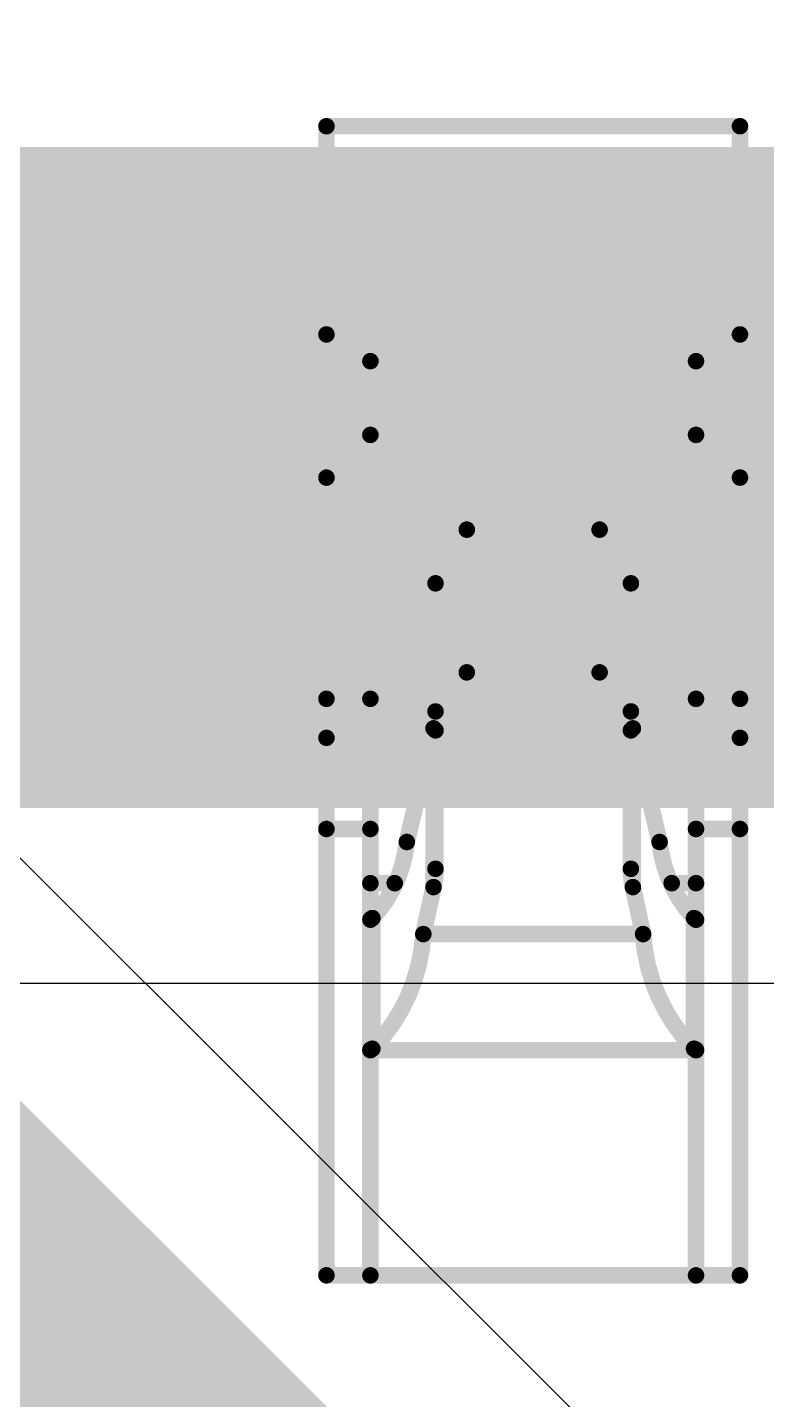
# Model space of a CAD drawing. Header units: inches. Extents: x -6 to 5433, y -4 to 5447.
# Drawn here: x 8.827 to 9.394, y 27.557 to 28.611 of the extents above; entities that cross this region are included whole.
import ezdxf

# ---------------------------------------------------------------- set-up
doc = ezdxf.new("R2010")
doc.units = ezdxf.units.IN
for name, color, linetype in [('Bottom Layer', 5, 'Continuous'), ('Ground', 16, 'Continuous'), ('Mechanical 4', 56, 'Continuous')]:
    doc.layers.add(name, color=color, linetype=linetype)

msp = doc.modelspace()

# ---------------------------------------------------------------- linework, layer by layer
at = {"layer": 'Bottom Layer'}
msp.add_line((5.0324512, 27.87647968), (11.43083058, 27.87647968), dxfattribs=at)
msp.add_lwpolyline([(4.871544739999999, 28.26494474, 0.508, 0.508, 0), (13.03822132, 28.26494474, 0.508, 0.508, 0)], format="xyseb", dxfattribs=at)
at = {"layer": 'Ground'}
msp.add_line((13.3982841, 23.39513228), (7.37917498, 29.41423886), dxfattribs=at)
msp.add_lwpolyline([(7.146096959999999, 29.317696, 0.2032, 0.2032, 0), (15.10239296, 21.3614, 0.2032, 0.2032, 0)], format="xyseb", dxfattribs=at)
at = {"layer": 'Mechanical 4'}
for points in [[(9.0561541, 28.53494674, 0.0127, 0.0127, 0), (9.3736541, 28.53494674, 0.0127, 0.0127, 0)], [(9.0561541, 28.06494514, 0.0127, 0.0127, 0), (9.0561541, 28.53494674, 0.0127, 0.0127, 0)], [(9.3736541, 28.06494514, 0.0127, 0.0127, 0), (9.3736541, 28.53494674, 0.0127, 0.0127, 0)], [(9.0561541, 28.37494452, 0.0127, 0.0127, 0), (9.3736541, 28.37494452, 0.0127, 0.0127, 0)], [(9.08990562, 28.35440862, 0.0127, 0.0127, 0), (9.33990512, 28.35440862, 0.0127, 0.0127, 0)], [(9.08990562, 27.65194622, 0.0127, 0.0127, 0), (9.08990562, 28.35440862, 0.0127, 0.0127, 0)], [(9.33990512, 27.65194622, 0.0127, 0.0127, 0), (9.33990512, 28.35440862, 0.0127, 0.0127, 0)], [(9.08990562, 28.29773868, 0.0127, 0.0127, 0), (9.33990512, 28.29773868, 0.0127, 0.0127, 0)], [(8.7386541, 28.26494474, 0.0127, 0.0127, 0), (9.0561541, 28.26494474, 0.0127, 0.0127, 0)], [(9.3736541, 28.26494474, 0.0127, 0.0127, 0), (9.691154099999999, 28.26494474, 0.0127, 0.0127, 0)], [(9.13990552, 28.18369522, 0.0127, 0.0127, -0.2473774344944057), (9.163913599999999, 28.22494482, 0.0127, 0.0127, 0)], [(9.16391614, 28.22494482, 0.0127, 0.0127, 0), (9.2658946, 28.22494482, 0.0127, 0.0127, 0)], [(9.16391614, 28.11528286, 0.0127, 0.0127, 0), (9.16391614, 28.22494482, 0.0127, 0.0127, 0)], [(9.2658946, 28.11528286, 0.0127, 0.0127, 0), (9.2658946, 28.22494482, 0.0127, 0.0127, 0)], [(9.26589714, 28.22494482, 0.0127, 0.0127, -0.2473774344948686), (9.28990522, 28.18369522, 0.0127, 0.0127, 0)], [(9.13990552, 27.96434844, 0.0127, 0.0127, 0), (9.13990552, 28.18369522, 0.0127, 0.0127, 0)], [(9.28990522, 27.96434844, 0.0127, 0.0127, 0), (9.28990522, 28.18369522, 0.0127, 0.0127, 0)], [(9.13990552, 28.07071348, 0.0127, 0.0127, -0.2374800627721871), (9.163913599999999, 28.1152854, 0.0127, 0.0127, 0)], [(9.16391614, 28.11528286, 0.0127, 0.0127, 0), (9.2658946, 28.11528286, 0.0127, 0.0127, 0)], [(9.26589714, 28.1152854, 0.0127, 0.0127, -0.2374800627721868), (9.28990522, 28.07071348, 0.0127, 0.0127, 0)], [(9.0561541, 28.09494508, 0.0127, 0.0127, 0), (9.08990562, 28.09494508, 0.0127, 0.0127, 0)], [(9.33990512, 28.09494508, 0.0127, 0.0127, 0), (9.3736541, 28.09494508, 0.0127, 0.0127, 0)], [(9.13990552, 28.08525752, 0.0127, 0.0127, -0.05786385222358645), (9.1383866, 28.07223494, 0.0127, 0.0127, 0)], [(9.29142414, 28.07223494, 0.0127, 0.0127, -0.057863852222711), (9.28990522, 28.08525752, 0.0127, 0.0127, 0)], [(9.1178634, 27.9849453, 0.0127, 0.0127, 0), (9.1383866, 28.07223494, 0.0127, 0.0127, 0)], [(9.1383866, 27.95027684, 0.0127, 0.0127, 0), (9.1383866, 28.07223494, 0.0127, 0.0127, 0)], [(9.29142414, 28.07223494, 0.0127, 0.0127, 0), (9.3119448, 27.9849453, 0.0127, 0.0127, 0)], [(9.29142414, 27.95027684, 0.0127, 0.0127, 0), (9.29142414, 28.07223494, 0.0127, 0.0127, 0)], [(8.7386541, 28.06494514, 0.0127, 0.0127, 0), (9.0561541, 28.06494514, 0.0127, 0.0127, 0)], [(9.0561541, 27.65194622, 0.0127, 0.0127, 0), (9.0561541, 28.06494514, 0.0127, 0.0127, 0)], [(9.3736541, 28.06494514, 0.0127, 0.0127, 0), (9.691154099999999, 28.06494514, 0.0127, 0.0127, 0)], [(9.3736541, 27.65194622, 0.0127, 0.0127, 0), (9.3736541, 28.06494514, 0.0127, 0.0127, 0)], [(9.0561541, 27.99494528, 0.0127, 0.0127, 0), (9.08990562, 27.99494528, 0.0127, 0.0127, 0)], [(9.33990512, 27.99494528, 0.0127, 0.0127, 0), (9.3736541, 27.99494528, 0.0127, 0.0127, 0)], [(9.11786594, 27.98494784, 0.0127, 0.0127, -0.1625906327552088), (9.091424539999998, 27.92645418, 0.0127, 0.0127, 0)], [(9.3383862, 27.92645418, 0.0127, 0.0127, -0.1625906327547608), (9.3119448, 27.98494784, 0.0127, 0.0127, 0)], [(9.13990552, 27.96434844, 0.0127, 0.0127, -0.05365793627908248), (9.1383866, 27.95027684, 0.0127, 0.0127, 0)], [(9.29142414, 27.95027684, 0.0127, 0.0127, -0.0536579362795205), (9.28990522, 27.96434844, 0.0127, 0.0127, 0)], [(9.08990562, 27.95328166, 0.0127, 0.0127, 0), (9.108566999999999, 27.95328166, 0.0127, 0.0127, 0)], [(9.13053292, 27.91417836, 0.0127, 0.0127, 0), (9.1383866, 27.95027684, 0.0127, 0.0127, 0)], [(9.29142414, 27.95027684, 0.0127, 0.0127, 0), (9.299277819999999, 27.91417836, 0.0127, 0.0127, 0)], [(9.321243739999998, 27.95328166, 0.0127, 0.0127, 0), (9.33990512, 27.95328166, 0.0127, 0.0127, 0)], [(9.08990562, 27.92521466, 0.0127, 0.0127, -0.01102176063279553), (9.08994118, 27.92530102, 0.0127, 0.0127, 0)], [(9.08994118, 27.92530102, 0.0127, 0.0127, -0.0284044058513512), (9.0899869, 27.92538992, 0.0127, 0.0127, 0)], [(9.0899869, 27.92538992, 0.0127, 0.0127, -0.03504147035618765), (9.09005294, 27.92548644, 0.0127, 0.0127, 0)], [(9.09005294, 27.92548644, 0.0127, 0.0127, -0.03231858334235257), (9.090151999999998, 27.92559312, 0.0127, 0.0127, 0)], [(9.090151999999998, 27.92559312, 0.0127, 0.0127, -0.02446223696152968), (9.09028916, 27.9257125, 0.0127, 0.0127, 0)], [(9.0902917, 27.92570996, 0.0127, 0.0127, -0.01372918959003131), (9.0904695, 27.92584458, 0.0127, 0.0127, 0)], [(9.0904695, 27.92584458, 0.0127, 0.0127, -0.008119992797119231), (9.09068032, 27.92598681999999, 0.0127, 0.0127, 0)], [(9.09067778, 27.92598936, 0.0127, 0.0127, -0.004820635666399605), (9.090914, 27.92613922, 0.0127, 0.0127, 0)], [(9.090914, 27.92613922, 0.0127, 0.0127, 0), (9.091424539999998, 27.92645418, 0.0127, 0.0127, 0)], [(9.091424539999998, 27.82607592, 0.0127, 0.0127, 0), (9.091424539999998, 27.92645418, 0.0127, 0.0127, 0)], [(9.3383862, 27.92645418, 0.0127, 0.0127, 0), (9.3386529, 27.92629415999999, 0.0127, 0.0127, 0)], [(9.3383862, 27.82607592, 0.0127, 0.0127, 0), (9.3383862, 27.92645418, 0.0127, 0.0127, 0)], [(9.3386529, 27.92629415999999, 0.0127, 0.0127, 0), (9.338911979999999, 27.92613414, 0.0127, 0.0127, 0)], [(9.338909439999998, 27.9261316, 0.0127, 0.0127, -0.006054857838033477), (9.339148199999999, 27.92598174, 0.0127, 0.0127, 0)], [(9.33915074, 27.92598428, 0.0127, 0.0127, -0.01073696922777354), (9.33935648, 27.92584204, 0.0127, 0.0127, 0)], [(9.33935648, 27.9258395, 0.0127, 0.0127, -0.01856237096081969), (9.33952158, 27.9257125, 0.0127, 0.0127, 0)], [(9.33952158, 27.92571504, 0.0127, 0.0127, -0.0233862106271826), (9.33964604, 27.9255982, 0.0127, 0.0127, 0)], [(9.33964604, 27.92559566, 0.0127, 0.0127, -0.05432145115638577), (9.339806059999999, 27.925395, 0.0127, 0.0127, 0)], [(9.3398086, 27.92539754, 0.0127, 0.0127, -0.02859688052783372), (9.33990766, 27.92521466, 0.0127, 0.0127, 0)], [(9.13053292, 27.91418089999999, 0.0127, 0.0127, -0.1798939642534223), (9.091424539999998, 27.82607592, 0.0127, 0.0127, 0)], [(9.13053292, 27.91417836, 0.0127, 0.0127, 0), (9.299277819999999, 27.91417836, 0.0127, 0.0127, 0)], [(9.3383862, 27.82607592, 0.0127, 0.0127, -0.1798939642534224), (9.299277819999999, 27.91418089999999, 0.0127, 0.0127, 0)], [(9.08990562, 27.82514628, 0.0127, 0.0127, -0.01323430982190492), (9.08994118, 27.82521232, 0.0127, 0.0127, 0)], [(9.08990562, 27.82494561999999, 0.0127, 0.0127, 0), (9.33990512, 27.82494561999999, 0.0127, 0.0127, 0)], [(9.08994118, 27.82521232, 0.0127, 0.0127, -0.03268862901245812), (9.0899869, 27.8252809, 0.0127, 0.0127, 0)], [(9.0899869, 27.82527582, 0.0127, 0.0127, -0.037445830447479), (9.09005294, 27.82534948, 0.0127, 0.0127, 0)], [(9.09005294, 27.82534948, 0.0127, 0.0127, -0.03188120462835947), (9.090151999999998, 27.82542822, 0.0127, 0.0127, 0)], [(9.09014946, 27.82543076, 0.0127, 0.0127, -0.02261994762602903), (9.09028916, 27.8255222, 0.0127, 0.0127, 0)], [(9.09028916, 27.82551966, 0.0127, 0.0127, -0.01220889235801365), (9.090466959999999, 27.82561872, 0.0127, 0.0127, 0)], [(9.090466959999999, 27.82561872, 0.0127, 0.0127, -0.007070305364513295), (9.09067778, 27.8257254, 0.0127, 0.0127, 0)], [(9.09067778, 27.8257254, 0.0127, 0.0127, 0), (9.090914, 27.8258397, 0.0127, 0.0127, 0)], [(9.090914, 27.8258397, 0.0127, 0.0127, 0), (9.091424539999998, 27.82607592, 0.0127, 0.0127, 0)], [(9.3383862, 27.82607592, 0.0127, 0.0127, 0), (9.3386529, 27.825954, 0.0127, 0.0127, 0)], [(9.3386529, 27.825954, 0.0127, 0.0127, 0), (9.338911979999999, 27.82583716, 0.0127, 0.0127, 0)], [(9.338911979999999, 27.82583716, 0.0127, 0.0127, -0.005205334039846513), (9.33915074, 27.8257254, 0.0127, 0.0127, 0)], [(9.339148199999999, 27.82572286, 0.0127, 0.0127, -0.009375622351611167), (9.339353939999999, 27.82561618, 0.0127, 0.0127, 0)], [(9.339353939999999, 27.82561618, 0.0127, 0.0127, -0.01668702490875152), (9.33952158, 27.82551966, 0.0127, 0.0127, 0)], [(9.33952158, 27.82551966, 0.0127, 0.0127, -0.0219939169994601), (9.33964604, 27.8254333, 0.0127, 0.0127, 0)], [(9.3396435, 27.8254333, 0.0127, 0.0127, -0.02675089189843148), (9.339737479999998, 27.82535456, 0.0127, 0.0127, 0)], [(9.339740019999999, 27.82535456, 0.0127, 0.0127, -0.02828763816133444), (9.3398086, 27.82528344, 0.0127, 0.0127, 0)], [(9.3398086, 27.82528344, 0.0127, 0.0127, -0.03260546149340231), (9.33990512, 27.82514628, 0.0127, 0.0127, 0)], [(9.0561541, 27.65194622, 0.0127, 0.0127, 0), (9.3736541, 27.65194622, 0.0127, 0.0127, 0)]]:
    msp.add_lwpolyline(points, format="xyseb", dxfattribs=at)
for points in [[(9.0529791, 28.53494674, 0.00635, 0.00635, 1), (9.0593291, 28.53494674, 0.00635, 0.00635, 1)], [(9.0529791, 28.53494674, 0.00635, 0.00635, 1), (9.0593291, 28.53494674, 0.00635, 0.00635, 1)], [(9.370479099999999, 28.53494674, 0.00635, 0.00635, 1), (9.3768291, 28.53494674, 0.00635, 0.00635, 1)], [(9.370479099999999, 28.53494674, 0.00635, 0.00635, 1), (9.3768291, 28.53494674, 0.00635, 0.00635, 1)], [(9.0529791, 28.37494452, 0.00635, 0.00635, 1), (9.0593291, 28.37494452, 0.00635, 0.00635, 1)], [(9.370479099999999, 28.37494452, 0.00635, 0.00635, 1), (9.3768291, 28.37494452, 0.00635, 0.00635, 1)], [(9.086730619999999, 28.35440862, 0.00635, 0.00635, 1), (9.09308062, 28.35440862, 0.00635, 0.00635, 1)], [(9.086730619999999, 28.35440862, 0.00635, 0.00635, 1), (9.09308062, 28.35440862, 0.00635, 0.00635, 1)], [(9.33673012, 28.35440862, 0.00635, 0.00635, 1), (9.34308012, 28.35440862, 0.00635, 0.00635, 1)], [(9.33673012, 28.35440862, 0.00635, 0.00635, 1), (9.34308012, 28.35440862, 0.00635, 0.00635, 1)], [(9.086730619999999, 28.29773868, 0.00635, 0.00635, 1), (9.09308062, 28.29773868, 0.00635, 0.00635, 1)], [(9.33673012, 28.29773868, 0.00635, 0.00635, 1), (9.34308012, 28.29773868, 0.00635, 0.00635, 1)], [(9.0529791, 28.26494474, 0.00635, 0.00635, 1), (9.0593291, 28.26494474, 0.00635, 0.00635, 1)], [(9.370479099999999, 28.26494474, 0.00635, 0.00635, 1), (9.3768291, 28.26494474, 0.00635, 0.00635, 1)], [(9.1607386, 28.22494482, 0.00635, 0.00635, 1), (9.1670886, 28.22494482, 0.00635, 0.00635, 1)], [(9.160741139999999, 28.22494482, 0.00635, 0.00635, 1), (9.167091139999998, 28.22494482, 0.00635, 0.00635, 1)], [(9.160741139999999, 28.22494482, 0.00635, 0.00635, 1), (9.167091139999998, 28.22494482, 0.00635, 0.00635, 1)], [(9.262719599999999, 28.22494482, 0.00635, 0.00635, 1), (9.2690696, 28.22494482, 0.00635, 0.00635, 1)], [(9.262719599999999, 28.22494482, 0.00635, 0.00635, 1), (9.2690696, 28.22494482, 0.00635, 0.00635, 1)], [(9.26272214, 28.22494482, 0.00635, 0.00635, 1), (9.269072139999999, 28.22494482, 0.00635, 0.00635, 1)], [(9.136730519999999, 28.18369522, 0.00635, 0.00635, 1), (9.14308052, 28.18369522, 0.00635, 0.00635, 1)], [(9.136730519999999, 28.18369522, 0.00635, 0.00635, 1), (9.14308052, 28.18369522, 0.00635, 0.00635, 1)], [(9.286730219999999, 28.18369522, 0.00635, 0.00635, 1), (9.29308022, 28.18369522, 0.00635, 0.00635, 1)], [(9.286730219999999, 28.18369522, 0.00635, 0.00635, 1), (9.29308022, 28.18369522, 0.00635, 0.00635, 1)], [(9.1607386, 28.1152854, 0.00635, 0.00635, 1), (9.1670886, 28.1152854, 0.00635, 0.00635, 1)], [(9.160741139999999, 28.11528286, 0.00635, 0.00635, 1), (9.167091139999998, 28.11528286, 0.00635, 0.00635, 1)], [(9.160741139999999, 28.11528286, 0.00635, 0.00635, 1), (9.167091139999998, 28.11528286, 0.00635, 0.00635, 1)], [(9.262719599999999, 28.11528286, 0.00635, 0.00635, 1), (9.2690696, 28.11528286, 0.00635, 0.00635, 1)], [(9.262719599999999, 28.11528286, 0.00635, 0.00635, 1), (9.2690696, 28.11528286, 0.00635, 0.00635, 1)], [(9.26272214, 28.1152854, 0.00635, 0.00635, 1), (9.269072139999999, 28.1152854, 0.00635, 0.00635, 1)], [(9.0529791, 28.09494508, 0.00635, 0.00635, 1), (9.0593291, 28.09494508, 0.00635, 0.00635, 1)], [(9.086730619999999, 28.09494508, 0.00635, 0.00635, 1), (9.09308062, 28.09494508, 0.00635, 0.00635, 1)], [(9.33673012, 28.09494508, 0.00635, 0.00635, 1), (9.34308012, 28.09494508, 0.00635, 0.00635, 1)], [(9.370479099999999, 28.09494508, 0.00635, 0.00635, 1), (9.3768291, 28.09494508, 0.00635, 0.00635, 1)], [(9.136730519999999, 28.08525752, 0.00635, 0.00635, 1), (9.14308052, 28.08525752, 0.00635, 0.00635, 1)], [(9.286730219999999, 28.08525752, 0.00635, 0.00635, 1), (9.29308022, 28.08525752, 0.00635, 0.00635, 1)], [(9.135211599999998, 28.07223494, 0.00635, 0.00635, 1), (9.1415616, 28.07223494, 0.00635, 0.00635, 1)], [(9.135211599999998, 28.07223494, 0.00635, 0.00635, 1), (9.1415616, 28.07223494, 0.00635, 0.00635, 1)], [(9.135211599999998, 28.07223494, 0.00635, 0.00635, 1), (9.1415616, 28.07223494, 0.00635, 0.00635, 1)], [(9.136730519999999, 28.07071348, 0.00635, 0.00635, 1), (9.14308052, 28.07071348, 0.00635, 0.00635, 1)], [(9.286730219999999, 28.07071348, 0.00635, 0.00635, 1), (9.29308022, 28.07071348, 0.00635, 0.00635, 1)], [(9.28824914, 28.07223494, 0.00635, 0.00635, 1), (9.294599139999999, 28.07223494, 0.00635, 0.00635, 1)], [(9.28824914, 28.07223494, 0.00635, 0.00635, 1), (9.294599139999999, 28.07223494, 0.00635, 0.00635, 1)], [(9.28824914, 28.07223494, 0.00635, 0.00635, 1), (9.294599139999999, 28.07223494, 0.00635, 0.00635, 1)], [(9.0529791, 28.06494514, 0.00635, 0.00635, 1), (9.0593291, 28.06494514, 0.00635, 0.00635, 1)], [(9.0529791, 28.06494514, 0.00635, 0.00635, 1), (9.0593291, 28.06494514, 0.00635, 0.00635, 1)], [(9.0529791, 28.06494514, 0.00635, 0.00635, 1), (9.0593291, 28.06494514, 0.00635, 0.00635, 1)], [(9.370479099999999, 28.06494514, 0.00635, 0.00635, 1), (9.3768291, 28.06494514, 0.00635, 0.00635, 1)], [(9.370479099999999, 28.06494514, 0.00635, 0.00635, 1), (9.3768291, 28.06494514, 0.00635, 0.00635, 1)], [(9.370479099999999, 28.06494514, 0.00635, 0.00635, 1), (9.3768291, 28.06494514, 0.00635, 0.00635, 1)], [(9.0529791, 27.99494528, 0.00635, 0.00635, 1), (9.0593291, 27.99494528, 0.00635, 0.00635, 1)], [(9.086730619999999, 27.99494528, 0.00635, 0.00635, 1), (9.09308062, 27.99494528, 0.00635, 0.00635, 1)], [(9.33673012, 27.99494528, 0.00635, 0.00635, 1), (9.34308012, 27.99494528, 0.00635, 0.00635, 1)], [(9.370479099999999, 27.99494528, 0.00635, 0.00635, 1), (9.3768291, 27.99494528, 0.00635, 0.00635, 1)], [(9.114688399999999, 27.9849453, 0.00635, 0.00635, 1), (9.1210384, 27.9849453, 0.00635, 0.00635, 1)], [(9.11469094, 27.98494784, 0.00635, 0.00635, 1), (9.121040939999999, 27.98494784, 0.00635, 0.00635, 1)], [(9.3087698, 27.98494784, 0.00635, 0.00635, 1), (9.3151198, 27.98494784, 0.00635, 0.00635, 1)], [(9.3087698, 27.9849453, 0.00635, 0.00635, 1), (9.3151198, 27.9849453, 0.00635, 0.00635, 1)], [(9.136730519999999, 27.96434844, 0.00635, 0.00635, 1), (9.14308052, 27.96434844, 0.00635, 0.00635, 1)], [(9.136730519999999, 27.96434844, 0.00635, 0.00635, 1), (9.14308052, 27.96434844, 0.00635, 0.00635, 1)], [(9.286730219999999, 27.96434844, 0.00635, 0.00635, 1), (9.29308022, 27.96434844, 0.00635, 0.00635, 1)], [(9.286730219999999, 27.96434844, 0.00635, 0.00635, 1), (9.29308022, 27.96434844, 0.00635, 0.00635, 1)], [(9.086730619999999, 27.95328166, 0.00635, 0.00635, 1), (9.09308062, 27.95328166, 0.00635, 0.00635, 1)], [(9.105392, 27.95328166, 0.00635, 0.00635, 1), (9.111742, 27.95328166, 0.00635, 0.00635, 1)], [(9.135211599999998, 27.95027684, 0.00635, 0.00635, 1), (9.1415616, 27.95027684, 0.00635, 0.00635, 1)], [(9.135211599999998, 27.95027684, 0.00635, 0.00635, 1), (9.1415616, 27.95027684, 0.00635, 0.00635, 1)], [(9.135211599999998, 27.95027684, 0.00635, 0.00635, 1), (9.1415616, 27.95027684, 0.00635, 0.00635, 1)], [(9.28824914, 27.95027684, 0.00635, 0.00635, 1), (9.294599139999999, 27.95027684, 0.00635, 0.00635, 1)], [(9.28824914, 27.95027684, 0.00635, 0.00635, 1), (9.294599139999999, 27.95027684, 0.00635, 0.00635, 1)], [(9.28824914, 27.95027684, 0.00635, 0.00635, 1), (9.294599139999999, 27.95027684, 0.00635, 0.00635, 1)], [(9.31806874, 27.95328166, 0.00635, 0.00635, 1), (9.32441874, 27.95328166, 0.00635, 0.00635, 1)], [(9.33673012, 27.95328166, 0.00635, 0.00635, 1), (9.34308012, 27.95328166, 0.00635, 0.00635, 1)], [(9.086730619999999, 27.92521466, 0.00635, 0.00635, 1), (9.09308062, 27.92521466, 0.00635, 0.00635, 1)], [(9.08676618, 27.92530102, 0.00635, 0.00635, 1), (9.093116179999999, 27.92530102, 0.00635, 0.00635, 1)], [(9.08676618, 27.92530102, 0.00635, 0.00635, 1), (9.093116179999999, 27.92530102, 0.00635, 0.00635, 1)], [(9.0868119, 27.92538992, 0.00635, 0.00635, 1), (9.0931619, 27.92538992, 0.00635, 0.00635, 1)], [(9.0868119, 27.92538992, 0.00635, 0.00635, 1), (9.0931619, 27.92538992, 0.00635, 0.00635, 1)], [(9.086877939999999, 27.92548644, 0.00635, 0.00635, 1), (9.09322794, 27.92548644, 0.00635, 0.00635, 1)], [(9.086877939999999, 27.92548644, 0.00635, 0.00635, 1), (9.09322794, 27.92548644, 0.00635, 0.00635, 1)], [(9.086977, 27.92559312, 0.00635, 0.00635, 1), (9.093327, 27.92559312, 0.00635, 0.00635, 1)], [(9.086977, 27.92559312, 0.00635, 0.00635, 1), (9.093327, 27.92559312, 0.00635, 0.00635, 1)], [(9.087114159999999, 27.9257125, 0.00635, 0.00635, 1), (9.09346416, 27.9257125, 0.00635, 0.00635, 1)], [(9.0871167, 27.92570996, 0.00635, 0.00635, 1), (9.0934667, 27.92570996, 0.00635, 0.00635, 1)], [(9.0872945, 27.92584458, 0.00635, 0.00635, 1), (9.0936445, 27.92584458, 0.00635, 0.00635, 1)], [(9.0872945, 27.92584458, 0.00635, 0.00635, 1), (9.0936445, 27.92584458, 0.00635, 0.00635, 1)], [(9.08750278, 27.92598936, 0.00635, 0.00635, 1), (9.093852779999999, 27.92598936, 0.00635, 0.00635, 1)], [(9.087505319999998, 27.92598681999999, 0.00635, 0.00635, 1), (9.09385532, 27.92598681999999, 0.00635, 0.00635, 1)], [(9.087739, 27.92613922, 0.00635, 0.00635, 1), (9.094088999999999, 27.92613922, 0.00635, 0.00635, 1)], [(9.087739, 27.92613922, 0.00635, 0.00635, 1), (9.094088999999999, 27.92613922, 0.00635, 0.00635, 1)], [(9.08824954, 27.92645418, 0.00635, 0.00635, 1), (9.094599539999999, 27.92645418, 0.00635, 0.00635, 1)], [(9.08824954, 27.92645418, 0.00635, 0.00635, 1), (9.094599539999999, 27.92645418, 0.00635, 0.00635, 1)], [(9.08824954, 27.92645418, 0.00635, 0.00635, 1), (9.094599539999999, 27.92645418, 0.00635, 0.00635, 1)], [(9.3352112, 27.92645418, 0.00635, 0.00635, 1), (9.3415612, 27.92645418, 0.00635, 0.00635, 1)], [(9.3352112, 27.92645418, 0.00635, 0.00635, 1), (9.3415612, 27.92645418, 0.00635, 0.00635, 1)], [(9.3352112, 27.92645418, 0.00635, 0.00635, 1), (9.3415612, 27.92645418, 0.00635, 0.00635, 1)], [(9.335477899999999, 27.92629415999999, 0.00635, 0.00635, 1), (9.3418279, 27.92629415999999, 0.00635, 0.00635, 1)], [(9.335477899999999, 27.92629415999999, 0.00635, 0.00635, 1), (9.3418279, 27.92629415999999, 0.00635, 0.00635, 1)], [(9.33573444, 27.9261316, 0.00635, 0.00635, 1), (9.342084439999999, 27.9261316, 0.00635, 0.00635, 1)], [(9.33573698, 27.92613414, 0.00635, 0.00635, 1), (9.34208698, 27.92613414, 0.00635, 0.00635, 1)], [(9.3359732, 27.92598174, 0.00635, 0.00635, 1), (9.342323200000001, 27.92598174, 0.00635, 0.00635, 1)], [(9.33597574, 27.92598428, 0.00635, 0.00635, 1), (9.34232574, 27.92598428, 0.00635, 0.00635, 1)], [(9.33618148, 27.92584204, 0.00635, 0.00635, 1), (9.34253148, 27.92584204, 0.00635, 0.00635, 1)], [(9.33618148, 27.9258395, 0.00635, 0.00635, 1), (9.34253148, 27.9258395, 0.00635, 0.00635, 1)], [(9.336346579999999, 27.92571504, 0.00635, 0.00635, 1), (9.34269658, 27.92571504, 0.00635, 0.00635, 1)], [(9.336346579999999, 27.9257125, 0.00635, 0.00635, 1), (9.34269658, 27.9257125, 0.00635, 0.00635, 1)], [(9.33647104, 27.9255982, 0.00635, 0.00635, 1), (9.342821039999999, 27.9255982, 0.00635, 0.00635, 1)], [(9.33647104, 27.92559566, 0.00635, 0.00635, 1), (9.342821039999999, 27.92559566, 0.00635, 0.00635, 1)], [(9.33663106, 27.925395, 0.00635, 0.00635, 1), (9.34298106, 27.925395, 0.00635, 0.00635, 1)], [(9.3366336, 27.92539754, 0.00635, 0.00635, 1), (9.3429836, 27.92539754, 0.00635, 0.00635, 1)], [(9.336732660000001, 27.92521466, 0.00635, 0.00635, 1), (9.343082659999999, 27.92521466, 0.00635, 0.00635, 1)], [(9.12735792, 27.91418089999999, 0.00635, 0.00635, 1), (9.133707919999999, 27.91418089999999, 0.00635, 0.00635, 1)], [(9.12735792, 27.91417836, 0.00635, 0.00635, 1), (9.133707919999999, 27.91417836, 0.00635, 0.00635, 1)], [(9.12735792, 27.91417836, 0.00635, 0.00635, 1), (9.133707919999999, 27.91417836, 0.00635, 0.00635, 1)], [(9.29610282, 27.91418089999999, 0.00635, 0.00635, 1), (9.30245282, 27.91418089999999, 0.00635, 0.00635, 1)], [(9.29610282, 27.91417836, 0.00635, 0.00635, 1), (9.30245282, 27.91417836, 0.00635, 0.00635, 1)], [(9.29610282, 27.91417836, 0.00635, 0.00635, 1), (9.30245282, 27.91417836, 0.00635, 0.00635, 1)], [(9.086730619999999, 27.82514628, 0.00635, 0.00635, 1), (9.09308062, 27.82514628, 0.00635, 0.00635, 1)], [(9.086730619999999, 27.82494561999999, 0.00635, 0.00635, 1), (9.09308062, 27.82494561999999, 0.00635, 0.00635, 1)], [(9.08676618, 27.82521232, 0.00635, 0.00635, 1), (9.093116179999999, 27.82521232, 0.00635, 0.00635, 1)], [(9.08676618, 27.82521232, 0.00635, 0.00635, 1), (9.093116179999999, 27.82521232, 0.00635, 0.00635, 1)], [(9.0868119, 27.8252809, 0.00635, 0.00635, 1), (9.0931619, 27.8252809, 0.00635, 0.00635, 1)], [(9.0868119, 27.82527582, 0.00635, 0.00635, 1), (9.0931619, 27.82527582, 0.00635, 0.00635, 1)], [(9.086877939999999, 27.82534948, 0.00635, 0.00635, 1), (9.09322794, 27.82534948, 0.00635, 0.00635, 1)], [(9.086877939999999, 27.82534948, 0.00635, 0.00635, 1), (9.09322794, 27.82534948, 0.00635, 0.00635, 1)], [(9.086974459999999, 27.82543076, 0.00635, 0.00635, 1), (9.09332446, 27.82543076, 0.00635, 0.00635, 1)], [(9.086977, 27.82542822, 0.00635, 0.00635, 1), (9.093327, 27.82542822, 0.00635, 0.00635, 1)], [(9.087114159999999, 27.8255222, 0.00635, 0.00635, 1), (9.09346416, 27.8255222, 0.00635, 0.00635, 1)], [(9.087114159999999, 27.82551966, 0.00635, 0.00635, 1), (9.09346416, 27.82551966, 0.00635, 0.00635, 1)], [(9.08729196, 27.82561872, 0.00635, 0.00635, 1), (9.09364196, 27.82561872, 0.00635, 0.00635, 1)], [(9.08729196, 27.82561872, 0.00635, 0.00635, 1), (9.09364196, 27.82561872, 0.00635, 0.00635, 1)], [(9.08750278, 27.8257254, 0.00635, 0.00635, 1), (9.093852779999999, 27.8257254, 0.00635, 0.00635, 1)], [(9.08750278, 27.8257254, 0.00635, 0.00635, 1), (9.093852779999999, 27.8257254, 0.00635, 0.00635, 1)], [(9.087739, 27.8258397, 0.00635, 0.00635, 1), (9.094088999999999, 27.8258397, 0.00635, 0.00635, 1)], [(9.087739, 27.8258397, 0.00635, 0.00635, 1), (9.094088999999999, 27.8258397, 0.00635, 0.00635, 1)], [(9.08824954, 27.82607592, 0.00635, 0.00635, 1), (9.094599539999999, 27.82607592, 0.00635, 0.00635, 1)], [(9.08824954, 27.82607592, 0.00635, 0.00635, 1), (9.094599539999999, 27.82607592, 0.00635, 0.00635, 1)], [(9.08824954, 27.82607592, 0.00635, 0.00635, 1), (9.094599539999999, 27.82607592, 0.00635, 0.00635, 1)], [(9.3352112, 27.82607592, 0.00635, 0.00635, 1), (9.3415612, 27.82607592, 0.00635, 0.00635, 1)], [(9.3352112, 27.82607592, 0.00635, 0.00635, 1), (9.3415612, 27.82607592, 0.00635, 0.00635, 1)], [(9.3352112, 27.82607592, 0.00635, 0.00635, 1), (9.3415612, 27.82607592, 0.00635, 0.00635, 1)], [(9.335477899999999, 27.825954, 0.00635, 0.00635, 1), (9.3418279, 27.825954, 0.00635, 0.00635, 1)], [(9.335477899999999, 27.825954, 0.00635, 0.00635, 1), (9.3418279, 27.825954, 0.00635, 0.00635, 1)], [(9.33573698, 27.82583716, 0.00635, 0.00635, 1), (9.34208698, 27.82583716, 0.00635, 0.00635, 1)], [(9.33573698, 27.82583716, 0.00635, 0.00635, 1), (9.34208698, 27.82583716, 0.00635, 0.00635, 1)], [(9.3359732, 27.82572286, 0.00635, 0.00635, 1), (9.342323200000001, 27.82572286, 0.00635, 0.00635, 1)], [(9.33597574, 27.8257254, 0.00635, 0.00635, 1), (9.34232574, 27.8257254, 0.00635, 0.00635, 1)], [(9.33617894, 27.82561618, 0.00635, 0.00635, 1), (9.34252894, 27.82561618, 0.00635, 0.00635, 1)], [(9.33617894, 27.82561618, 0.00635, 0.00635, 1), (9.34252894, 27.82561618, 0.00635, 0.00635, 1)], [(9.336346579999999, 27.82551966, 0.00635, 0.00635, 1), (9.34269658, 27.82551966, 0.00635, 0.00635, 1)], [(9.336346579999999, 27.82551966, 0.00635, 0.00635, 1), (9.34269658, 27.82551966, 0.00635, 0.00635, 1)], [(9.336468499999999, 27.8254333, 0.00635, 0.00635, 1), (9.342818499999998, 27.8254333, 0.00635, 0.00635, 1)], [(9.33647104, 27.8254333, 0.00635, 0.00635, 1), (9.342821039999999, 27.8254333, 0.00635, 0.00635, 1)], [(9.33656248, 27.82535456, 0.00635, 0.00635, 1), (9.34291248, 27.82535456, 0.00635, 0.00635, 1)], [(9.33656502, 27.82535456, 0.00635, 0.00635, 1), (9.34291502, 27.82535456, 0.00635, 0.00635, 1)], [(9.3366336, 27.82528344, 0.00635, 0.00635, 1), (9.3429836, 27.82528344, 0.00635, 0.00635, 1)], [(9.3366336, 27.82528344, 0.00635, 0.00635, 1), (9.3429836, 27.82528344, 0.00635, 0.00635, 1)], [(9.33673012, 27.82514628, 0.00635, 0.00635, 1), (9.34308012, 27.82514628, 0.00635, 0.00635, 1)], [(9.33673012, 27.82494561999999, 0.00635, 0.00635, 1), (9.34308012, 27.82494561999999, 0.00635, 0.00635, 1)], [(9.0529791, 27.65194622, 0.00635, 0.00635, 1), (9.0593291, 27.65194622, 0.00635, 0.00635, 1)], [(9.0529791, 27.65194622, 0.00635, 0.00635, 1), (9.0593291, 27.65194622, 0.00635, 0.00635, 1)], [(9.086730619999999, 27.65194622, 0.00635, 0.00635, 1), (9.09308062, 27.65194622, 0.00635, 0.00635, 1)], [(9.33673012, 27.65194622, 0.00635, 0.00635, 1), (9.34308012, 27.65194622, 0.00635, 0.00635, 1)], [(9.370479099999999, 27.65194622, 0.00635, 0.00635, 1), (9.3768291, 27.65194622, 0.00635, 0.00635, 1)], [(9.370479099999999, 27.65194622, 0.00635, 0.00635, 1), (9.3768291, 27.65194622, 0.00635, 0.00635, 1)]]:
    msp.add_lwpolyline(points, format="xyseb", close=True, dxfattribs=at)

doc.saveas('drawing.dxf')
